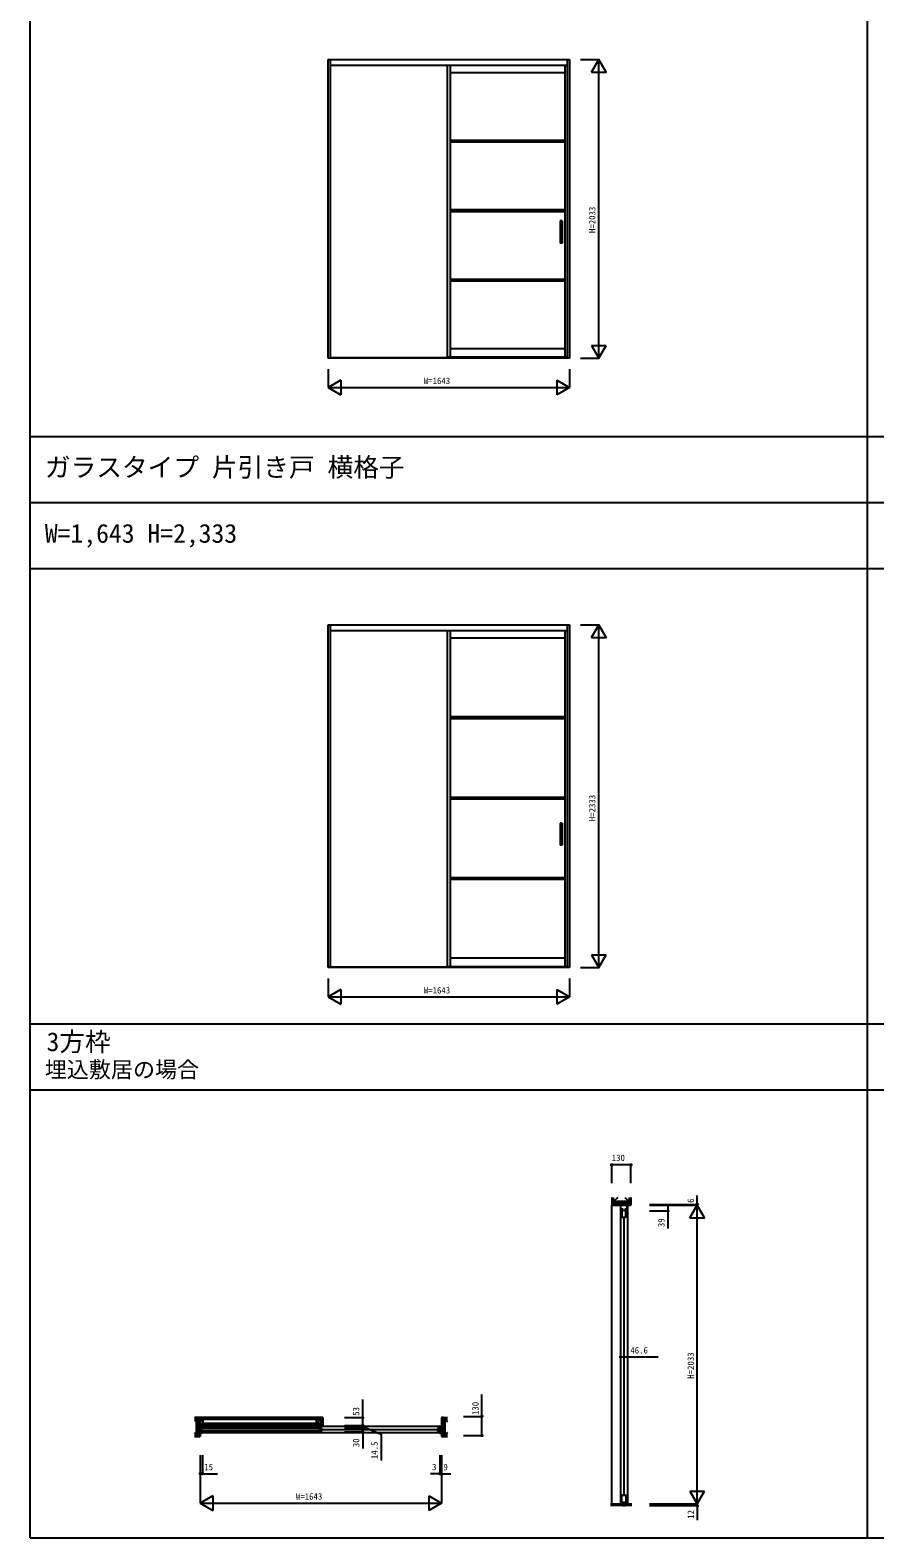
# Model space of a CAD drawing. Units: millimetres, scale not verified. Extents: x -14341 to 14340, y -10000 to 10000.
# Drawn here: x -14341 to -8590, y -10000 to 266 of the extents above; entities that cross this region are included whole.
import ezdxf
from ezdxf.enums import TextEntityAlignment as Align

# ---------------------------------------------------------------- set-up
doc = ezdxf.new("R2010")
doc.units = ezdxf.units.MM
doc.header["$LTSCALE"] = 50
for name, color, linetype in [('0-0_0', 7, 'Continuous'), ('0-1_YKK_A1', 4, 'Continuous'), ('0-2_YKK_B1', 4, 'Continuous'), ('0-3_YKK_C1', 4, 'Continuous'), ('0-4_YKK_F1', 7, 'Continuous'), ('0-5_YKK_N1', 2, 'Continuous'), ('0-6_YKK_Z1', 7, 'Continuous')]:
    doc.layers.add(name, color=color, linetype=linetype)
doc.styles.add('ＭＳ ゴシック', font='')
doc.styles.get('ＭＳ ゴシック').set_extended_font_data('MS Gothic')

msp = doc.modelspace()

# ---------------------------------------------------------------- linework, layer by layer
at = {"layer": '0-1_YKK_A1'}
for p, q in [((-12312.1, 66.5), (-10669.1, 66.5)), ((-12312.1, -1966.5), (-12312.1, 66.5)), ((-12297.1, 66.5), (-12297.1, -1966.5)), ((-12297.1, 27.5), (-10684.1, 27.5)), ((-11500.6, 27.5), (-11500.6, -1958.5)), ((-11480.6, 27.5), (-11480.6, -1958.5)), ((-10701.1, 27.5), (-10701.1, -1958.5)), ((-10684.1, 66.5), (-10684.1, -1966.5)), ((-10669.1, 66.5), (-10669.1, -1966.5)), ((-11480.6, -22.5), (-10701.1, -22.5)), ((-11480.6, -483), (-10701.1, -483)), ((-11480.6, -495), (-10701.1, -495)), ((-11480.6, -955.5), (-10701.1, -955.5)), ((-11480.6, -967.5), (-10701.1, -967.5)), ((-10732.1, -1033), (-10732.1, -1184)), ((-10718.1, -1033), (-10732.1, -1033)), ((-10718.1, -1033), (-10718.1, -1184)), ((-10718.1, -1184), (-10732.1, -1184)), ((-11480.6, -1428), (-10701.1, -1428)), ((-11480.6, -1440), (-10701.1, -1440)), ((-11480.6, -1900.5), (-10701.1, -1900.5)), ((-10669.1, -1966.5), (-12312.1, -1966.5)), ((-10684.1, -1963.7), (-12297.1, -1963.7)), ((-11500.6, -1958.5), (-10684.1, -1958.5)), ((-12312.1, -3783.5), (-10669.1, -3783.5)), ((-12312.1, -6116.5), (-12312.1, -3783.5)), ((-12297.1, -3783.5), (-12297.1, -6116.5)), ((-10684.1, -3783.5), (-10684.1, -6116.5)), ((-10669.1, -3783.5), (-10669.1, -6116.5)), ((-12297.1, -3822.5), (-10684.1, -3822.5)), ((-11500.6, -3822.5), (-11500.6, -6108.5)), ((-11480.6, -3822.5), (-11480.6, -6108.5)), ((-11480.6, -3872.5), (-10701.1, -3872.5)), ((-10701.1, -3822.5), (-10701.1, -6108.5)), ((-11480.6, -4408), (-10701.1, -4408)), ((-11480.6, -4420), (-10701.1, -4420)), ((-11480.6, -4955.5), (-10701.1, -4955.5)), ((-11480.6, -4967.5), (-10701.1, -4967.5)), ((-10732.1, -5133), (-10732.1, -5284)), ((-10718.1, -5133), (-10732.1, -5133)), ((-10718.1, -5133), (-10718.1, -5284)), ((-10718.1, -5284), (-10732.1, -5284)), ((-11480.6, -5503), (-10701.1, -5503)), ((-11480.6, -5515), (-10701.1, -5515)), ((-11480.6, -6050.5), (-10701.1, -6050.5)), ((-10669.1, -6116.5), (-12312.1, -6116.5)), ((-10684.1, -6113.7), (-12297.1, -6113.7)), ((-11500.6, -6108.5), (-10684.1, -6108.5))]:
    msp.add_line(p, q, dxfattribs=at)
at = {"layer": '0-2_YKK_B1'}
for p, q in [((-13167.62, -9239), (-13182.62, -9239)), ((-13173.62, -9288), (-13173.62, -9239)), ((-11554.62, -9239), (-11539.62, -9239)), ((-11548.62, -9288), (-11548.62, -9239)), ((-11548.62, -9241), (-13173.62, -9241)), ((-11548.62, -9286), (-13173.62, -9286)), ((-12371.12, -9255), (-13172.62, -9255)), ((-12359.12, -9259.5), (-12351.12, -9259.5)), ((-12351.12, -9267.5), (-12359.12, -9267.5)), ((-11565.62, -9263.5), (-12357.12, -9263.5)), ((-11563.62, -9259.5), (-11571.62, -9259.5)), ((-11571.62, -9267.5), (-11563.62, -9267.5))]:
    msp.add_line(p, q, dxfattribs=at)
for points in [[(-13167.62, -9288), (-13182.62, -9288), (-13182.62, -9239)], [(-11554.62, -9288), (-11539.62, -9288), (-11539.62, -9239)], [(-12371.12, -9272), (-13172.62, -9272), (-13172.62, -9255)]]:
    msp.add_lwpolyline(points, dxfattribs=at)
for points in [[(-12371.12, -9248.5), (-12359.12, -9248.5), (-12359.12, -9278.5), (-12371.12, -9278.5)], [(-11551.62, -9248.5), (-11563.62, -9248.5), (-11563.62, -9278.5), (-11551.62, -9278.5)]]:
    msp.add_lwpolyline(points, close=True, dxfattribs=at)
at = {"layer": '0-3_YKK_C1'}
for p, q in [((-10322.6, -7736), (-10322.6, -9768)), ((-10322.6, -7736), (-10320.6, -7736)), ((-10320.6, -7735), (-10320.6, -7774)), ((-10320.6, -7758.8), (-10304.3, -7758.8)), ((-10291.9, -7758.8), (-10275.6, -7758.8)), ((-10275.6, -7736), (-10273.6, -7736)), ((-10273.6, -7736), (-10273.6, -9768)), ((-10302.4, -7824), (-10302.4, -7816)), ((-10298.1, -7818), (-10298.1, -9708)), ((-10293.8, -7824), (-10293.8, -7816)), ((-10302.4, -9702), (-10302.4, -9710)), ((-10293.8, -9702), (-10293.8, -9710)), ((-10275.6, -9765.2), (-10289.8, -9765.2)), ((-10275.6, -9765.2), (-10275.6, -9767.8))]:
    msp.add_line(p, q, dxfattribs=at)
for points in [[(-10275.6, -7774), (-10275.6, -7735), (-10320.6, -7735)], [(-10320.6, -9767.8), (-10320.6, -9765.2), (-10306.4, -9765.2)], [(-10306.4, -9765.2), (-10306.4, -9780), (-10289.8, -9780), (-10289.8, -9765.2)]]:
    msp.add_lwpolyline(points, dxfattribs=at)
for points in [[(-10311.6, -7770), (-10311.6, -7816), (-10284.6, -7816), (-10284.6, -7770)], [(-10311.6, -9760), (-10311.6, -9710), (-10284.6, -9710), (-10284.6, -9760)]]:
    msp.add_lwpolyline(points, close=True, dxfattribs=at)
at = {"layer": '0-4_YKK_F1'}
for p, q in [((-14340.6, -10000), (-14340.6, 10000)), ((-8640.6, -10000), (-8640.6, 9500)), ((-14340.6, -2500), (14159.4, -2500)), ((-14340.6, -2950), (14159.4, -2950)), ((-14340.6, -3400), (14159.4, -3400)), ((-14340.6, -6500), (14159.4, -6500)), ((-14340.6, -6950), (14159.4, -6950)), ((-14340.6, -10000), (14340.42, -10000)), ((-14340.6, -10000), (-14339.6, -10000)), ((-14340.6, -10000), (-14339.6, -10000))]:
    msp.add_line(p, q, dxfattribs=at)
at = {"layer": '0-5_YKK_N1'}
for p, q in [((-10594.1, 66.5), (-10469.1, 66.5)), ((-10519.1, -20.1), (-10469.1, 66.5)), ((-10469.1, -1966.5), (-10469.1, 66.5)), ((-10519.1, -1879.9), (-10419.1, -1879.9)), ((-12312.1, -2041.5), (-12312.1, -2166.5)), ((-10669.1, -2041.5), (-10669.1, -2166.5)), ((-10594.1, -1966.5), (-10469.1, -1966.5)), ((-12225.5, -2116.5), (-12312.1, -2166.5)), ((-12225.5, -2116.5), (-12225.5, -2216.5)), ((-10755.7, -2116.5), (-10755.7, -2216.5)), ((-10755.7, -2116.5), (-10669.1, -2166.5)), ((-12312.1, -2166.5), (-12225.5, -2216.5)), ((-12312.1, -2166.5), (-10669.1, -2166.5)), ((-10669.1, -2166.5), (-10755.7, -2216.5)), ((-10594.1, -3783.5), (-10469.1, -3783.5)), ((-10519.1, -3870.1), (-10469.1, -3783.5)), ((-10469.1, -6116.5), (-10469.1, -3783.5)), ((-10519.1, -6029.9), (-10419.1, -6029.9)), ((-10594.1, -6116.5), (-10469.1, -6116.5)), ((-12312.1, -6191.5), (-12312.1, -6316.5)), ((-10669.1, -6191.5), (-10669.1, -6316.5)), ((-12225.5, -6266.5), (-12312.1, -6316.5)), ((-12312.1, -6316.5), (-12225.5, -6366.5)), ((-12312.1, -6316.5), (-10669.1, -6316.5)), ((-12225.5, -6266.5), (-12225.5, -6366.5)), ((-10755.7, -6266.5), (-10755.7, -6366.5)), ((-10755.7, -6266.5), (-10669.1, -6316.5)), ((-10669.1, -6316.5), (-10755.7, -6366.5)), ((-10380.6, -7585), (-10380.6, -7460)), ((-10250.6, -7460), (-10380.6, -7460)), ((-10250.6, -7585), (-10250.6, -7460)), ((-9798.6, -7729), (-9798.6, -7668.64)), ((-10123.6, -7729), (-9798.6, -7729)), ((-10123.6, -7735), (-9998.6, -7735)), ((-10123.6, -7735), (-9798.6, -7735)), ((-10123.6, -7774), (-9998.6, -7774)), ((-9848.6, -7821.6), (-9798.6, -7735)), ((-9798.6, -7735), (-9798.6, -7729)), ((-9798.6, -9768), (-9798.6, -7735)), ((-10274.8, -8643), (-10274.8, -8768)), ((-12199.62, -9181), (-12075.62, -9181)), ((-12199.62, -9234), (-12075.62, -9234)), ((-12199.62, -9234), (-12075.62, -9234)), ((-12076.12, -9234), (-12076.12, -9233.82)), ((-12076.12, -9234), (-12076.12, -9248.5)), ((-12076.12, -9234), (-12076.12, -9248.5)), ((-11389.62, -9173.5), (-11264.62, -9173.5)), ((-12199.62, -9248.5), (-12075.62, -9248.5)), ((-12199.62, -9248.5), (-12075.62, -9248.5)), ((-12199.62, -9278.5), (-12075.62, -9278.5)), ((-12076.12, -9248.5), (-12076.12, -9248.68)), ((-13182.62, -9438), (-13182.62, -9563)), ((-13182.62, -9438), (-13182.62, -9763)), ((-13167.62, -9438), (-13167.62, -9563)), ((-11551.62, -9438), (-11551.62, -9563)), ((-11548.62, -9438), (-11548.62, -9563)), ((-11539.62, -9438), (-11539.62, -9563)), ((-11539.62, -9438), (-11539.62, -9763)), ((-13182.62, -9563), (-13182.8, -9563)), ((-13182.62, -9563), (-13167.62, -9563)), ((-13167.62, -9563), (-13065.26, -9563)), ((-11551.62, -9563), (-11613.98, -9563)), ((-11548.62, -9563), (-11551.62, -9563)), ((-11548.62, -9563), (-11548.8, -9563)), ((-11548.62, -9563), (-11539.62, -9563)), ((-11539.62, -9563), (-11477.26, -9563)), ((-13096.01, -9713), (-13182.62, -9763)), ((-13096.01, -9713), (-13096.01, -9813)), ((-11626.22, -9713), (-11626.22, -9813)), ((-11626.22, -9713), (-11539.62, -9763)), ((-9848.6, -9681.4), (-9748.6, -9681.4)), ((-13182.62, -9763), (-13096.01, -9813)), ((-13182.62, -9763), (-11539.62, -9763)), ((-11539.62, -9763), (-11626.22, -9813)), ((-10123.6, -9768), (-9798.6, -9768)), ((-10123.6, -9768), (-9798.6, -9768)), ((-10123.6, -9780), (-9798.6, -9780)), ((-9798.6, -9768), (-9798.6, -9767.82)), ((-9798.6, -9768), (-9798.6, -9780)), ((-9798.6, -9780), (-9798.6, -9880.36))]:
    msp.add_line(p, q, dxfattribs=at)
for points in [[(-10519.1, -20.1), (-10419.1, -20.1), (-10469.1, 66.5)], [(-10519.1, -1879.9), (-10469.1, -1966.5), (-10419.1, -1879.9)], [(-10519.1, -3870.1), (-10419.1, -3870.1), (-10469.1, -3783.5)], [(-10519.1, -6029.9), (-10469.1, -6116.5), (-10419.1, -6029.9)], [(-10123.6, -7735), (-9798.6, -7735), (-9798.6, -7735.18)], [(-9998.6, -7735), (-9998.6, -7774), (-9998.6, -7894.18)], [(-9848.6, -7821.6), (-9748.6, -7821.6), (-9798.6, -7735)], [(-10321.4, -8643), (-10321.4, -8768), (-10274.8, -8768), (-10064.42, -8768)], [(-11389.62, -9303.5), (-11264.62, -9303.5), (-11264.62, -9173.5), (-11264.62, -9023.32)], [(-12076.12, -9234), (-12076.12, -9181), (-12076.12, -9058.82)], [(-12076.12, -9241.25), (-11951.12, -9293.79), (-11951.12, -9473.79)], [(-12076.12, -9248.5), (-12076.12, -9278.5), (-12076.12, -9392.68)], [(-11548.62, -9438), (-11548.62, -9563), (-11548.44, -9563)], [(-9848.6, -9681.4), (-9798.6, -9768), (-9748.6, -9681.4)]]:
    msp.add_lwpolyline(points, dxfattribs=at)
for centre in [(-10380.6, -7460), (-10250.6, -7460), (-9998.6, -7735), (-9998.6, -7774), (-9798.6, -7729), (-10321.4, -8768), (-10274.8, -8768), (-12076.12, -9181), (-12076.12, -9234), (-11264.62, -9173.5), (-12076.12, -9248.5), (-12076.12, -9278.5), (-11264.62, -9303.5), (-13182.62, -9563), (-13167.62, -9563), (-11551.62, -9563), (-11548.62, -9563), (-11539.62, -9563), (-9798.6, -9780)]:
    msp.add_circle(centre, 5, dxfattribs=at)
at = {"layer": '0-6_YKK_Z1'}
for p, q in [((-10380.6, -7682.5), (-10380.6, -7735)), ((-10378.6, -7722.5), (-10378.6, -7682.5)), ((-10370.1, -7722.5), (-10370.1, -7682.5)), ((-10368.1, -7710.5), (-10368.1, -7682.5)), ((-10340.1, -7682.5), (-10368.1, -7710.5)), ((-10263.1, -7682.5), (-10263.1, -7710.5)), ((-10261.1, -7722.5), (-10261.1, -7682.5)), ((-10252.6, -7722.5), (-10252.6, -7682.5)), ((-10250.6, -7682.5), (-10250.6, -7735)), ((-10368.1, -7722.5), (-10380.6, -7722.5)), ((-10312.1, -7724.5), (-10380.6, -7724.5)), ((-10380.6, -7733), (-10312.1, -7733)), ((-10380.6, -9768), (-10380.6, -7735)), ((-10380.6, -7735), (-10312.1, -7735)), ((-10368.1, -7710.5), (-10368.1, -7722.5)), ((-10368.1, -7722.5), (-10263.1, -7710.5)), ((-10263.1, -7722.5), (-10368.1, -7722.5)), ((-10312.1, -7735), (-10312.1, -7722.5)), ((-10312.1, -7735), (-10284.1, -7735)), ((-10250.6, -7724.5), (-10284.1, -7724.5)), ((-10284.1, -7733), (-10250.6, -7733)), ((-10284.1, -7735), (-10250.6, -7735)), ((-10263.1, -7710.5), (-10263.1, -7722.5)), ((-10250.6, -7722.5), (-10263.1, -7722.5)), ((-12348.12, -9181), (-13222.62, -9181)), ((-12360.62, -9182.5), (-13222.62, -9182.5)), ((-12360.62, -9192), (-13222.62, -9192)), ((-13207.62, -9193.5), (-13222.62, -9208.5)), ((-13207.62, -9193.5), (-13222.62, -9193.5)), ((-12360.62, -9193.5), (-13222.62, -9193.5)), ((-13207.62, -9298.5), (-13207.62, -9193.5)), ((-13207.62, -9193.5), (-13195.12, -9298.5)), ((-13207.62, -9298.5), (-13207.62, -9193.5)), ((-12360.62, -9221.5), (-13195.12, -9221.5)), ((-12360.62, -9223), (-13195.12, -9223)), ((-12360.62, -9232.5), (-13195.12, -9232.5)), ((-12348.12, -9234), (-13195.12, -9234)), ((-13193.62, -9234), (-13193.62, -9311)), ((-13184.12, -9234), (-13184.12, -9311)), ((-13182.62, -9234), (-13182.62, -9311)), ((-13165.12, -9193.5), (-13165.12, -9221.5)), ((-12360.62, -9221.5), (-12390.62, -9221.5)), ((-12360.62, -9181), (-12360.62, -9234)), ((-12360.62, -9193.5), (-12360.62, -9221.5)), ((-12359.12, -9181), (-12359.12, -9234)), ((-12349.62, -9181), (-12349.62, -9234)), ((-12348.12, -9181), (-12348.12, -9234)), ((-11539.62, -9181), (-11539.62, -9311)), ((-11527.12, -9181), (-11539.62, -9181)), ((-11538.12, -9181), (-11538.12, -9311)), ((-11528.62, -9181), (-11528.62, -9311)), ((-11527.12, -9181), (-11498.32, -9181)), ((-11527.12, -9181), (-11527.12, -9193.5)), ((-11527.12, -9182.5), (-11498.32, -9182.5)), ((-11527.12, -9192), (-11498.32, -9192)), ((-11527.12, -9193.5), (-11498.32, -9193.5)), ((-11527.12, -9193.5), (-11527.12, -9311)), ((-11514.62, -9193.5), (-11498.32, -9193.5)), ((-11514.62, -9193.5), (-11498.32, -9209.8)), ((-11514.62, -9298.5), (-11514.62, -9193.5)), ((-13222.62, -9283.5), (-13207.62, -9298.5)), ((-13222.62, -9298.5), (-13207.62, -9298.5)), ((-13222.62, -9298.5), (-13195.12, -9298.5)), ((-13195.12, -9300), (-13222.62, -9300)), ((-13195.12, -9309.5), (-13222.62, -9309.5)), ((-13222.62, -9311), (-13195.12, -9311)), ((-13195.12, -9298.5), (-13195.12, -9311)), ((-11539.62, -9311), (-11527.12, -9311)), ((-11527.12, -9298.5), (-11527.12, -9311)), ((-11498.32, -9298.5), (-11527.12, -9298.5)), ((-11527.12, -9300), (-11498.32, -9300)), ((-11527.12, -9309.5), (-11498.32, -9309.5)), ((-11498.32, -9311), (-11527.12, -9311)), ((-10390.57, -9768), (-10307.4, -9768)), ((-10390.57, -9770), (-10307.4, -9770)), ((-10390.57, -9772), (-10307.4, -9772)), ((-10390.57, -9774), (-10307.4, -9774)), ((-10390.57, -9776), (-10307.4, -9776)), ((-10390.57, -9778), (-10307.4, -9778)), ((-10244.35, -9780), (-10390.57, -9780)), ((-10307.4, -9768), (-10307.4, -9780)), ((-10288.8, -9768), (-10244.35, -9768)), ((-10288.8, -9768), (-10288.8, -9780)), ((-10288.8, -9770), (-10244.35, -9770)), ((-10288.8, -9772), (-10244.35, -9772)), ((-10288.8, -9774), (-10244.35, -9774)), ((-10288.8, -9776), (-10244.35, -9776)), ((-10288.8, -9778), (-10244.35, -9778))]:
    msp.add_line(p, q, dxfattribs=at)
for points in [[(-10291.1, -7682.5), (-10263.1, -7710.5), (-10368.1, -7710.5)], [(-10284.1, -7735), (-10284.1, -7722.5), (-10312.1, -7735)], [(-13195.12, -9193.5), (-13195.12, -9298.5), (-13207.62, -9298.5)], [(-13195.12, -9234), (-13195.12, -9311), (-13182.62, -9311)], [(-12360.62, -9193.5), (-12390.62, -9221.5), (-12390.62, -9193.5), (-12360.62, -9193.5), (-12360.62, -9221.5)], [(-11498.32, -9282.2), (-11514.62, -9298.5), (-11514.62, -9193.5), (-11527.12, -9193.5)], [(-11514.62, -9298.5), (-11527.12, -9193.5), (-11527.12, -9298.5)]]:
    msp.add_lwpolyline(points, dxfattribs=at)
msp.add_lwpolyline([(-13165.12, -9193.5), (-13195.12, -9221.5), (-13195.12, -9193.5)], close=True, dxfattribs=at)

# ---------------------------------------------------------------- texts
at = {"layer": '0-0_0', "style": 'ＭＳ ゴシック'}
for s, height, p in [('ガラスタイプ 片引き戸 横格子', 128.3, (-14240.6, -2812.5)), ('W=1,643 H=2,333', 128.3, (-14240.6, -3262.5)), ('3方枠', 128.3, (-14229.05, -6724.28)), ('埋込敷居の場合', 110, (-14240.72, -6899.28))]:
    msp.add_text(s, height=height, dxfattribs=at).set_placement(p, align=Align.BOTTOM_LEFT)
at = {"layer": '0-5_YKK_N1', "style": 'ＭＳ ゴシック'}
for s, p in [('H=2033', (-10479.1, -1115)), ('H=2333', (-10479.1, -5120)), ('6', (-9808.6, -7718.64)), ('39', (-10008.6, -7884.18)), ('H=2033', (-9808.6, -8916.5)), ('53', (-12086.12, -9168.82)), ('130', (-11274.62, -9163.32)), ('30', (-12086.12, -9382.68)), ('14.5', (-11961.12, -9463.79)), ('12', (-9808.6, -9870.36))]:
    msp.add_text(s, height=43.99, rotation=90, dxfattribs=at).set_placement(p, align=Align.BOTTOM_LEFT)
for s, p in [('W=1643', (-11660.6, -2156.5)), ('W=1643', (-11660.6, -6306.5)), ('130', (-10381.25, -7447.56)), ('46.6', (-10254.42, -8758)), ('15', (-13155.26, -9553)), ('3', (-11603.98, -9553)), ('9', (-11527.26, -9553)), ('W=1643', (-12531.12, -9753))]:
    msp.add_text(s, height=43.99, dxfattribs=at).set_placement(p, align=Align.BOTTOM_LEFT)

doc.saveas('drawing.dxf')
